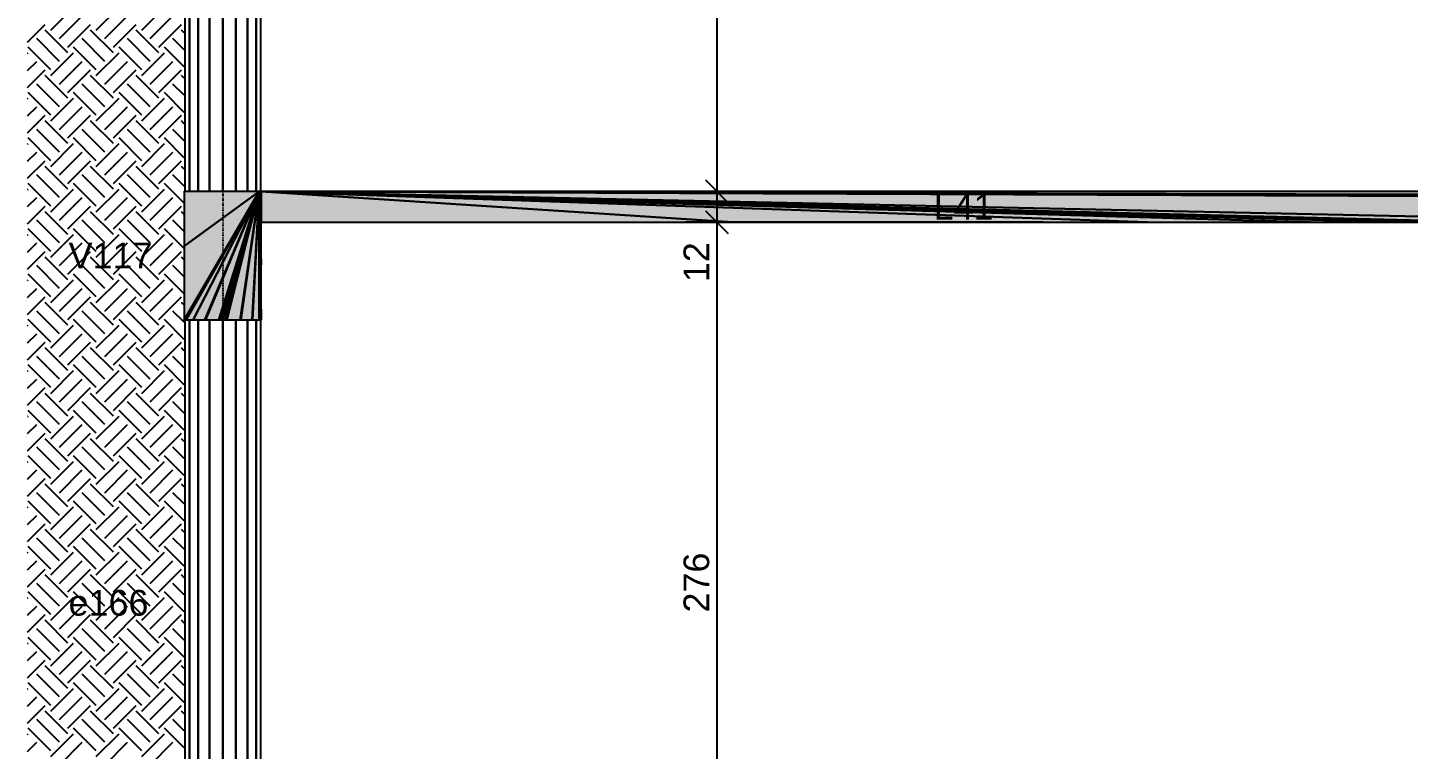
# Model space of a CAD drawing. Extents: x 37185 to 43130, y -8131 to -3926.
# Drawn here: x 40224.3 to 40582.7, y -5005.7 to -4818.4 of the extents above; entities that cross this region are included whole.
import ezdxf

# ---------------------------------------------------------------- set-up
doc = ezdxf.new("R2010")
doc.units = 0
doc.header["$MEASUREMENT"] = 0
doc.linetypes.add('ESTILO_TQS_0004', pattern=[1.12, 0.5, -0.2, 0.01, -0.2, 0.01, -0.2])
for name, color, linetype in [('47', 15, 'CONTINUOUS'), ('48', 4, 'CONTINUOUS'), ('52', 3, 'CONTINUOUS'), ('70', 160, 'CONTINUOUS'), ('74', 2, 'CONTINUOUS'), ('75', 9, 'CONTINUOUS'), ('96', 252, 'CONTINUOUS')]:
    doc.layers.add(name, color=color, linetype=linetype)
doc.styles.add('TQS_ARIAL', font='arial.ttf')

msp = doc.modelspace()

# ---------------------------------------------------------------- linework, layer by layer
at = {"layer": '47', "linetype": 'Continuous'}
for p, q in [((40230.39, -4819.02), (40236.28, -4813.13)), ((40232.6, -4821.23), (40238.49, -4815.34)), ((40242.17, -4819.02), (40248.06, -4813.13)), ((40244.38, -4821.23), (40250.27, -4815.34)), ((40253.96, -4819.02), (40259.85, -4813.13)), ((40256.17, -4821.23), (40262.06, -4815.34)), ((40224.34, -4822.12), (40228.91, -4817.55)), ((40234.81, -4824.92), (40228.91, -4819.02)), ((40234.81, -4823.44), (40240.7, -4817.55)), ((40246.59, -4824.92), (40240.7, -4819.02)), ((40246.59, -4823.44), (40252.48, -4817.55)), ((40258.38, -4824.92), (40252.48, -4819.02)), ((40258.38, -4823.44), (40264.27, -4817.55)), ((40264.98, -4819.74), (40264.27, -4819.02)), ((40232.6, -4827.13), (40226.7, -4821.23)), ((40244.38, -4827.13), (40238.49, -4821.23)), ((40256.17, -4827.13), (40250.27, -4821.23)), ((40264.98, -4824.16), (40262.06, -4821.23)), ((40224.34, -4825.07), (40224.49, -4824.92)), ((40230.39, -4829.34), (40224.49, -4823.44)), ((40230.39, -4830.81), (40236.28, -4824.92)), ((40242.17, -4829.34), (40236.28, -4823.44)), ((40242.17, -4830.81), (40248.06, -4824.92)), ((40253.96, -4829.34), (40248.06, -4823.44)), ((40253.96, -4830.81), (40259.85, -4824.92)), ((40264.98, -4828.58), (40259.85, -4823.44)), ((40224.34, -4829.49), (40226.7, -4827.13)), ((40224.34, -4833.91), (40228.91, -4829.34)), ((40232.6, -4833.02), (40238.49, -4827.13)), ((40234.81, -4835.23), (40240.7, -4829.34)), ((40244.38, -4833.02), (40250.27, -4827.13)), ((40246.59, -4835.23), (40252.48, -4829.34)), ((40256.17, -4833.02), (40262.06, -4827.13)), ((40258.38, -4835.23), (40264.27, -4829.34)), ((40232.6, -4838.91), (40226.7, -4833.02)), ((40234.81, -4836.7), (40228.91, -4830.81)), ((40244.38, -4838.91), (40238.49, -4833.02)), ((40246.59, -4836.7), (40240.7, -4830.81)), ((40256.17, -4838.91), (40250.27, -4833.02)), ((40258.38, -4836.7), (40252.48, -4830.81)), ((40264.98, -4835.94), (40262.06, -4833.02)), ((40264.98, -4831.52), (40264.27, -4830.81)), ((40224.34, -4836.85), (40224.49, -4836.7)), ((40230.39, -4841.12), (40224.49, -4835.23)), ((40230.39, -4842.6), (40236.28, -4836.7)), ((40242.17, -4841.12), (40236.28, -4835.23)), ((40242.17, -4842.6), (40248.06, -4836.7)), ((40253.96, -4841.12), (40248.06, -4835.23)), ((40253.96, -4842.6), (40259.85, -4836.7)), ((40264.98, -4840.36), (40259.85, -4835.23)), ((40224.34, -4841.27), (40226.7, -4838.91)), ((40232.6, -4844.8), (40238.49, -4838.91)), ((40244.38, -4844.8), (40250.27, -4838.91)), ((40256.17, -4844.8), (40262.06, -4838.91)), ((40224.34, -4845.69), (40228.91, -4841.12)), ((40234.81, -4848.49), (40228.91, -4842.6)), ((40234.81, -4847.01), (40240.7, -4841.12)), ((40246.59, -4848.49), (40240.7, -4842.6)), ((40246.59, -4847.01), (40252.48, -4841.12)), ((40258.38, -4848.49), (40252.48, -4842.6)), ((40258.38, -4847.01), (40264.27, -4841.12)), ((40264.98, -4843.31), (40264.27, -4842.6)), ((40230.39, -4852.91), (40224.49, -4847.01)), ((40232.6, -4850.7), (40226.7, -4844.8)), ((40242.17, -4852.91), (40236.28, -4847.01)), ((40244.38, -4850.7), (40238.49, -4844.8)), ((40253.96, -4852.91), (40248.06, -4847.01)), ((40256.17, -4850.7), (40250.27, -4844.8)), ((40264.98, -4852.15), (40259.85, -4847.01)), ((40264.98, -4847.73), (40262.06, -4844.8)), ((40224.34, -4848.64), (40224.49, -4848.49)), ((40224.34, -4853.06), (40226.7, -4850.7)), ((40230.39, -4854.38), (40236.28, -4848.49)), ((40232.6, -4856.59), (40238.49, -4850.7)), ((40242.17, -4854.38), (40248.06, -4848.49)), ((40244.38, -4856.59), (40250.27, -4850.7)), ((40253.96, -4854.38), (40259.85, -4848.49)), ((40256.17, -4856.59), (40262.06, -4850.7)), ((40224.34, -4857.48), (40228.91, -4852.91)), ((40234.81, -4860.27), (40228.91, -4854.38)), ((40234.81, -4858.8), (40240.7, -4852.91)), ((40246.59, -4860.27), (40240.7, -4854.38)), ((40246.59, -4858.8), (40252.48, -4852.91)), ((40258.38, -4860.27), (40252.48, -4854.38)), ((40258.38, -4858.8), (40264.27, -4852.91)), ((40264.98, -4855.09), (40264.27, -4854.38)), ((40230.39, -4864.69), (40224.49, -4858.8)), ((40232.6, -4862.48), (40226.7, -4856.59)), ((40242.17, -4864.69), (40236.28, -4858.8)), ((40244.38, -4862.48), (40238.49, -4856.59)), ((40253.96, -4864.69), (40248.06, -4858.8)), ((40256.17, -4862.48), (40250.27, -4856.59)), ((40264.98, -4863.93), (40259.85, -4858.8)), ((40264.98, -4859.51), (40262.06, -4856.59)), ((40224.34, -4860.43), (40224.49, -4860.27)), ((40230.39, -4866.17), (40236.28, -4860.27)), ((40242.17, -4866.17), (40248.06, -4860.27)), ((40253.96, -4866.17), (40259.85, -4860.27)), ((40224.34, -4864.84), (40226.7, -4862.48)), ((40224.34, -4869.26), (40228.91, -4864.69)), ((40232.6, -4868.37), (40238.49, -4862.48)), ((40234.81, -4870.58), (40240.7, -4864.69)), ((40244.38, -4868.37), (40250.27, -4862.48)), ((40246.59, -4870.58), (40252.48, -4864.69)), ((40256.17, -4868.37), (40262.06, -4862.48)), ((40258.38, -4870.58), (40264.27, -4864.69)), ((40232.6, -4874.27), (40226.7, -4868.37)), ((40234.81, -4872.06), (40228.91, -4866.17)), ((40244.38, -4874.27), (40238.49, -4868.37)), ((40246.59, -4872.06), (40240.7, -4866.17)), ((40256.17, -4874.27), (40250.27, -4868.37)), ((40258.38, -4872.06), (40252.48, -4866.17)), ((40264.98, -4871.3), (40262.06, -4868.37)), ((40264.98, -4866.88), (40264.27, -4866.17)), ((40224.34, -4872.21), (40224.49, -4872.06)), ((40230.39, -4876.48), (40224.49, -4870.58)), ((40230.39, -4877.95), (40236.28, -4872.06)), ((40242.17, -4876.48), (40236.28, -4870.58)), ((40242.17, -4877.95), (40248.06, -4872.06)), ((40253.96, -4876.48), (40248.06, -4870.58)), ((40253.96, -4877.95), (40259.85, -4872.06)), ((40264.98, -4875.72), (40259.85, -4870.58)), ((40224.34, -4876.63), (40226.7, -4874.27)), ((40224.34, -4881.05), (40228.91, -4876.48)), ((40232.6, -4880.16), (40238.49, -4874.27)), ((40234.81, -4882.37), (40240.7, -4876.48)), ((40244.38, -4880.16), (40250.27, -4874.27)), ((40246.59, -4882.37), (40252.48, -4876.48)), ((40256.17, -4880.16), (40262.06, -4874.27)), ((40258.38, -4882.37), (40264.27, -4876.48)), ((40232.6, -4886.05), (40226.7, -4880.16)), ((40234.81, -4883.84), (40228.91, -4877.95)), ((40244.38, -4886.05), (40238.49, -4880.16)), ((40246.59, -4883.84), (40240.7, -4877.95)), ((40256.17, -4886.05), (40250.27, -4880.16)), ((40258.38, -4883.84), (40252.48, -4877.95)), ((40264.98, -4883.08), (40262.06, -4880.16)), ((40264.98, -4878.66), (40264.27, -4877.95)), ((40224.34, -4884), (40224.49, -4883.84)), ((40230.39, -4888.26), (40224.49, -4882.37)), ((40230.39, -4889.74), (40236.28, -4883.84)), ((40242.17, -4888.26), (40236.28, -4882.37)), ((40242.17, -4889.74), (40248.06, -4883.84)), ((40253.96, -4888.26), (40248.06, -4882.37)), ((40253.96, -4889.74), (40259.85, -4883.84)), ((40264.98, -4887.5), (40259.85, -4882.37)), ((40224.34, -4888.41), (40226.7, -4886.05)), ((40232.6, -4891.95), (40238.49, -4886.05)), ((40244.38, -4891.95), (40250.27, -4886.05)), ((40256.17, -4891.95), (40262.06, -4886.05)), ((40224.34, -4892.83), (40228.91, -4888.26)), ((40234.81, -4895.63), (40228.91, -4889.74)), ((40234.81, -4894.15), (40240.7, -4888.26)), ((40246.59, -4895.63), (40240.7, -4889.74)), ((40246.59, -4894.15), (40252.48, -4888.26)), ((40258.38, -4895.63), (40252.48, -4889.74)), ((40258.38, -4894.15), (40264.27, -4888.26)), ((40264.98, -4890.45), (40264.27, -4889.74)), ((40230.39, -4900.05), (40224.49, -4894.15)), ((40232.6, -4897.84), (40226.7, -4891.95)), ((40242.17, -4900.05), (40236.28, -4894.15)), ((40244.38, -4897.84), (40238.49, -4891.95)), ((40253.96, -4900.05), (40248.06, -4894.15)), ((40256.17, -4897.84), (40250.27, -4891.95)), ((40264.98, -4899.29), (40259.85, -4894.15)), ((40264.98, -4894.87), (40262.06, -4891.95)), ((40224.34, -4895.78), (40224.49, -4895.63)), ((40224.34, -4900.2), (40226.7, -4897.84)), ((40230.39, -4901.52), (40236.28, -4895.63)), ((40232.6, -4903.73), (40238.49, -4897.84)), ((40242.17, -4901.52), (40248.06, -4895.63)), ((40244.38, -4903.73), (40250.27, -4897.84)), ((40253.96, -4901.52), (40259.85, -4895.63)), ((40256.17, -4903.73), (40262.06, -4897.84)), ((40224.34, -4904.62), (40228.91, -4900.05)), ((40234.81, -4907.41), (40228.91, -4901.52)), ((40234.81, -4905.94), (40240.7, -4900.05)), ((40246.59, -4907.41), (40240.7, -4901.52)), ((40246.59, -4905.94), (40252.48, -4900.05)), ((40258.38, -4907.41), (40252.48, -4901.52)), ((40258.38, -4905.94), (40264.27, -4900.05)), ((40264.98, -4902.23), (40264.27, -4901.52)), ((40232.6, -4909.62), (40226.7, -4903.73)), ((40244.38, -4909.62), (40238.49, -4903.73)), ((40256.17, -4909.62), (40250.27, -4903.73)), ((40264.98, -4906.65), (40262.06, -4903.73)), ((40224.34, -4907.57), (40224.49, -4907.41)), ((40230.39, -4911.83), (40224.49, -4905.94)), ((40230.39, -4913.31), (40236.28, -4907.41)), ((40242.17, -4911.83), (40236.28, -4905.94)), ((40242.17, -4913.31), (40248.06, -4907.41)), ((40253.96, -4911.83), (40248.06, -4905.94)), ((40253.96, -4913.31), (40259.85, -4907.41)), ((40264.98, -4911.07), (40259.85, -4905.94)), ((40224.34, -4911.99), (40226.7, -4909.62)), ((40224.34, -4916.4), (40228.91, -4911.83)), ((40232.6, -4915.52), (40238.49, -4909.62)), ((40234.81, -4917.73), (40240.7, -4911.83)), ((40244.38, -4915.52), (40250.27, -4909.62)), ((40246.59, -4917.73), (40252.48, -4911.83)), ((40256.17, -4915.52), (40262.06, -4909.62)), ((40258.38, -4917.73), (40264.27, -4911.83)), ((40232.6, -4921.41), (40226.7, -4915.52)), ((40234.81, -4919.2), (40228.91, -4913.31)), ((40244.38, -4921.41), (40238.49, -4915.52)), ((40246.59, -4919.2), (40240.7, -4913.31)), ((40256.17, -4921.41), (40250.27, -4915.52)), ((40258.38, -4919.2), (40252.48, -4913.31)), ((40264.98, -4918.44), (40262.06, -4915.52)), ((40264.98, -4914.02), (40264.27, -4913.31)), ((40224.34, -4919.35), (40224.49, -4919.2)), ((40230.39, -4923.62), (40224.49, -4917.73)), ((40230.39, -4925.09), (40236.28, -4919.2)), ((40242.17, -4923.62), (40236.28, -4917.73)), ((40242.17, -4925.09), (40248.06, -4919.2)), ((40253.96, -4923.62), (40248.06, -4917.73)), ((40253.96, -4925.09), (40259.85, -4919.2)), ((40264.98, -4922.86), (40259.85, -4917.73)), ((40224.34, -4923.77), (40226.7, -4921.41)), ((40232.6, -4927.3), (40238.49, -4921.41)), ((40244.38, -4927.3), (40250.27, -4921.41)), ((40256.17, -4927.3), (40262.06, -4921.41)), ((40224.34, -4928.19), (40228.91, -4923.62)), ((40234.81, -4930.98), (40228.91, -4925.09)), ((40234.81, -4929.51), (40240.7, -4923.62)), ((40246.59, -4930.98), (40240.7, -4925.09)), ((40246.59, -4929.51), (40252.48, -4923.62)), ((40258.38, -4930.98), (40252.48, -4925.09)), ((40258.38, -4929.51), (40264.27, -4923.62)), ((40264.98, -4925.8), (40264.27, -4925.09)), ((40230.39, -4935.4), (40224.49, -4929.51)), ((40232.6, -4933.19), (40226.7, -4927.3)), ((40242.17, -4935.4), (40236.28, -4929.51)), ((40244.38, -4933.19), (40238.49, -4927.3)), ((40253.96, -4935.4), (40248.06, -4929.51)), ((40256.17, -4933.19), (40250.27, -4927.3)), ((40264.98, -4934.64), (40259.85, -4929.51)), ((40264.98, -4930.22), (40262.06, -4927.3)), ((40224.34, -4931.14), (40224.49, -4930.98)), ((40224.34, -4935.56), (40226.7, -4933.19)), ((40230.39, -4936.88), (40236.28, -4930.98)), ((40232.6, -4939.09), (40238.49, -4933.19)), ((40242.17, -4936.88), (40248.06, -4930.98)), ((40244.38, -4939.09), (40250.27, -4933.19)), ((40253.96, -4936.88), (40259.85, -4930.98)), ((40256.17, -4939.09), (40262.06, -4933.19)), ((40224.34, -4939.97), (40228.91, -4935.4)), ((40234.81, -4942.77), (40228.91, -4936.88)), ((40234.81, -4941.3), (40240.7, -4935.4)), ((40246.59, -4942.77), (40240.7, -4936.88)), ((40246.59, -4941.3), (40252.48, -4935.4)), ((40258.38, -4942.77), (40252.48, -4936.88)), ((40258.38, -4941.3), (40264.27, -4935.4)), ((40264.98, -4937.59), (40264.27, -4936.88)), ((40230.39, -4947.19), (40224.49, -4941.3)), ((40232.6, -4944.98), (40226.7, -4939.09)), ((40242.17, -4947.19), (40236.28, -4941.3)), ((40244.38, -4944.98), (40238.49, -4939.09)), ((40253.96, -4947.19), (40248.06, -4941.3)), ((40256.17, -4944.98), (40250.27, -4939.09)), ((40264.98, -4946.43), (40259.85, -4941.3)), ((40264.98, -4942.01), (40262.06, -4939.09)), ((40224.34, -4942.92), (40224.49, -4942.77)), ((40230.39, -4948.66), (40236.28, -4942.77)), ((40242.17, -4948.66), (40248.06, -4942.77)), ((40253.96, -4948.66), (40259.85, -4942.77)), ((40224.34, -4947.34), (40226.7, -4944.98)), ((40224.34, -4951.76), (40228.91, -4947.19)), ((40232.6, -4950.87), (40238.49, -4944.98)), ((40234.81, -4953.08), (40240.7, -4947.19)), ((40244.38, -4950.87), (40250.27, -4944.98)), ((40246.59, -4953.08), (40252.48, -4947.19)), ((40256.17, -4950.87), (40262.06, -4944.98)), ((40258.38, -4953.08), (40264.27, -4947.19)), ((40232.6, -4956.76), (40226.7, -4950.87)), ((40234.81, -4954.55), (40228.91, -4948.66)), ((40244.38, -4956.76), (40238.49, -4950.87)), ((40246.59, -4954.55), (40240.7, -4948.66)), ((40256.17, -4956.76), (40250.27, -4950.87)), ((40258.38, -4954.55), (40252.48, -4948.66)), ((40264.98, -4953.79), (40262.06, -4950.87)), ((40264.98, -4949.38), (40264.27, -4948.66)), ((40224.34, -4954.71), (40224.49, -4954.55)), ((40230.39, -4958.97), (40224.49, -4953.08)), ((40230.39, -4960.45), (40236.28, -4954.55)), ((40242.17, -4958.97), (40236.28, -4953.08)), ((40242.17, -4960.45), (40248.06, -4954.55)), ((40253.96, -4958.97), (40248.06, -4953.08)), ((40253.96, -4960.45), (40259.85, -4954.55)), ((40264.98, -4958.21), (40259.85, -4953.08)), ((40224.34, -4959.13), (40226.7, -4956.76)), ((40224.34, -4963.54), (40228.91, -4958.97)), ((40232.6, -4962.66), (40238.49, -4956.76)), ((40234.81, -4964.87), (40240.7, -4958.97)), ((40244.38, -4962.66), (40250.27, -4956.76)), ((40246.59, -4964.87), (40252.48, -4958.97)), ((40256.17, -4962.66), (40262.06, -4956.76)), ((40258.38, -4964.87), (40264.27, -4958.97)), ((40232.6, -4968.55), (40226.7, -4962.66)), ((40234.81, -4966.34), (40228.91, -4960.45)), ((40244.38, -4968.55), (40238.49, -4962.66)), ((40246.59, -4966.34), (40240.7, -4960.45)), ((40256.17, -4968.55), (40250.27, -4962.66)), ((40258.38, -4966.34), (40252.48, -4960.45)), ((40264.98, -4965.58), (40262.06, -4962.66)), ((40264.98, -4961.16), (40264.27, -4960.45)), ((40224.34, -4966.49), (40224.49, -4966.34)), ((40230.39, -4970.76), (40224.49, -4964.87)), ((40230.39, -4972.23), (40236.28, -4966.34)), ((40242.17, -4970.76), (40236.28, -4964.87)), ((40242.17, -4972.23), (40248.06, -4966.34)), ((40253.96, -4970.76), (40248.06, -4964.87)), ((40253.96, -4972.23), (40259.85, -4966.34)), ((40264.98, -4970), (40259.85, -4964.87)), ((40224.34, -4970.91), (40226.7, -4968.55)), ((40232.6, -4974.44), (40238.49, -4968.55)), ((40244.38, -4974.44), (40250.27, -4968.55)), ((40256.17, -4974.44), (40262.06, -4968.55)), ((40224.34, -4975.33), (40228.91, -4970.76)), ((40234.81, -4978.12), (40228.91, -4972.23)), ((40234.81, -4976.65), (40240.7, -4970.76)), ((40246.59, -4978.12), (40240.7, -4972.23)), ((40246.59, -4976.65), (40252.48, -4970.76)), ((40258.38, -4978.12), (40252.48, -4972.23)), ((40258.38, -4976.65), (40264.27, -4970.76)), ((40264.98, -4972.95), (40264.27, -4972.23)), ((40230.39, -4982.54), (40224.49, -4976.65)), ((40232.6, -4980.33), (40226.7, -4974.44)), ((40242.17, -4982.54), (40236.28, -4976.65)), ((40244.38, -4980.33), (40238.49, -4974.44)), ((40253.96, -4982.54), (40248.06, -4976.65)), ((40256.17, -4980.33), (40250.27, -4974.44)), ((40264.98, -4981.78), (40259.85, -4976.65)), ((40264.98, -4977.36), (40262.06, -4974.44)), ((40224.34, -4978.28), (40224.49, -4978.12)), ((40224.34, -4982.7), (40226.7, -4980.33)), ((40230.39, -4984.02), (40236.28, -4978.12)), ((40232.6, -4986.23), (40238.49, -4980.33)), ((40242.17, -4984.02), (40248.06, -4978.12)), ((40244.38, -4986.23), (40250.27, -4980.33)), ((40253.96, -4984.02), (40259.85, -4978.12)), ((40256.17, -4986.23), (40262.06, -4980.33)), ((40224.34, -4987.12), (40228.91, -4982.54)), ((40234.81, -4989.91), (40228.91, -4984.02)), ((40234.81, -4988.44), (40240.7, -4982.54)), ((40246.59, -4989.91), (40240.7, -4984.02)), ((40246.59, -4988.44), (40252.48, -4982.54)), ((40258.38, -4989.91), (40252.48, -4984.02)), ((40258.38, -4988.44), (40264.27, -4982.54)), ((40264.98, -4984.73), (40264.27, -4984.02)), ((40232.6, -4992.12), (40226.7, -4986.23)), ((40244.38, -4992.12), (40238.49, -4986.23)), ((40256.17, -4992.12), (40250.27, -4986.23)), ((40264.98, -4989.15), (40262.06, -4986.23)), ((40224.34, -4990.06), (40224.49, -4989.91)), ((40230.39, -4994.33), (40224.49, -4988.44)), ((40230.39, -4995.8), (40236.28, -4989.91)), ((40242.17, -4994.33), (40236.28, -4988.44)), ((40242.17, -4995.8), (40248.06, -4989.91)), ((40253.96, -4994.33), (40248.06, -4988.44)), ((40253.96, -4995.8), (40259.85, -4989.91)), ((40264.98, -4993.57), (40259.85, -4988.44)), ((40224.34, -4994.48), (40226.7, -4992.12)), ((40224.34, -4998.9), (40228.91, -4994.33)), ((40232.6, -4998.01), (40238.49, -4992.12)), ((40234.81, -5000.22), (40240.7, -4994.33)), ((40244.38, -4998.01), (40250.27, -4992.12)), ((40246.59, -5000.22), (40252.48, -4994.33)), ((40256.17, -4998.01), (40262.06, -4992.12)), ((40258.38, -5000.22), (40264.27, -4994.33)), ((40232.6, -5003.9), (40226.7, -4998.01)), ((40234.81, -5001.69), (40228.91, -4995.8)), ((40244.38, -5003.9), (40238.49, -4998.01)), ((40246.59, -5001.69), (40240.7, -4995.8)), ((40256.17, -5003.9), (40250.27, -4998.01)), ((40258.38, -5001.69), (40252.48, -4995.8)), ((40264.98, -5000.94), (40262.06, -4998.01)), ((40264.98, -4996.52), (40264.27, -4995.8)), ((40224.34, -5001.85), (40224.49, -5001.69)), ((40230.39, -5006.11), (40224.49, -5000.22)), ((40230.39, -5007.59), (40236.28, -5001.69)), ((40242.17, -5006.11), (40236.28, -5000.22)), ((40242.17, -5007.59), (40248.06, -5001.69)), ((40253.96, -5006.11), (40248.06, -5000.22)), ((40253.96, -5007.59), (40259.85, -5001.69)), ((40264.98, -5005.35), (40259.85, -5000.22)), ((40224.34, -5006.27), (40226.7, -5003.9)), ((40232.6, -5009.8), (40238.49, -5003.9)), ((40244.38, -5009.8), (40250.27, -5003.9)), ((40256.17, -5009.8), (40262.06, -5003.9))]:
    msp.add_line(p, q, dxfattribs=at)
at = {"layer": '48', "linetype": 'Continuous'}
for p, q in [((40265.14, -4702.21), (40265.14, -4860.87)), ((40266.32, -4860.87), (40266.32, -4702.21)), ((40266.32, -4702.21), (40266.32, -4860.87)), ((40268.56, -4860.87), (40268.56, -4702.21)), ((40268.56, -4702.21), (40268.56, -4860.87)), ((40271.56, -4860.87), (40271.56, -4702.21)), ((40271.56, -4702.21), (40271.56, -4860.87)), ((40274.98, -4860.87), (40274.98, -4702.21)), ((40274.98, -4702.21), (40274.98, -4860.87)), ((40278.4, -4860.87), (40278.4, -4702.21)), ((40278.4, -4702.21), (40278.4, -4860.87)), ((40281.41, -4860.87), (40281.41, -4702.21)), ((40281.41, -4702.21), (40281.41, -4860.87)), ((40283.64, -4860.87), (40283.64, -4702.21)), ((40283.64, -4702.21), (40283.64, -4860.87)), ((40284.83, -4860.87), (40284.83, -4702.21)), ((40284.47, -4860.87), (40284.83, -4860.87)), ((40283.64, -4862.82), (40283.64, -4862.48)), ((40283.64, -4862.48), (40283.64, -4862.82)), ((40265.14, -4894.2), (40265.14, -5072.87)), ((40266.32, -5072.87), (40266.32, -4894.2)), ((40266.32, -4894.2), (40266.32, -5072.87)), ((40268.56, -5072.87), (40268.56, -4894.2)), ((40268.56, -4894.2), (40268.56, -5072.87)), ((40271.56, -5072.87), (40271.56, -4894.2)), ((40271.56, -4894.2), (40271.56, -5072.87)), ((40274.98, -5072.87), (40274.98, -4894.2)), ((40274.98, -4894.2), (40274.98, -5072.87)), ((40278.4, -5072.87), (40278.4, -4894.2)), ((40278.4, -4894.2), (40278.4, -5072.87)), ((40281.41, -5072.87), (40281.41, -4894.2)), ((40281.41, -4894.2), (40281.41, -5072.87)), ((40283.64, -5072.87), (40283.64, -4894.2)), ((40283.64, -4894.2), (40283.64, -5072.87)), ((40284.83, -5072.87), (40284.83, -4894.2))]:
    msp.add_line(p, q, dxfattribs=at)
at = {"layer": '52', "linetype": 'Continuous'}
for points in [[(40666.65, -4860.87), (40665.07, -4860.87), (40653.98, -4860.87), (40284.98, -4860.87), (40284.83, -4860.87), (40284.47, -4860.87), (40284.22, -4860.87), (40283.64, -4860.87), (40282.05, -4860.87), (40281.41, -4860.87), (40280.75, -4860.87), (40278.81, -4860.87), (40278.4, -4860.87), (40274.98, -4860.87), (40271.56, -4860.87), (40271.16, -4860.87), (40269.22, -4860.87), (40268.56, -4860.87), (40267.91, -4860.87), (40266.32, -4860.87), (40265.74, -4860.87), (40265.14, -4860.87), (40264.98, -4860.87)], [(40264.98, -4860.87), (40264.98, -4875.11), (40264.98, -4894.2)], [(40284.98, -4894.2), (40284.98, -4879.96), (40284.98, -4868.87)], [(40284.98, -4868.87), (40407.24, -4868.87), (40515, -4868.87), (40557.25, -4868.87), (40579.8, -4868.87), (40584.62, -4868.87), (40593.82, -4868.87), (40603.98, -4868.87), (40653.98, -4868.87)], [(40264.98, -4894.2), (40265.14, -4894.2), (40265.32, -4894.2), (40265.49, -4894.2), (40265.74, -4894.2), (40266.32, -4894.2), (40266.67, -4894.2), (40267.27, -4894.2), (40267.32, -4894.2), (40267.91, -4894.2), (40268.56, -4894.2), (40269.03, -4894.2), (40269.22, -4894.2), (40270.3, -4894.2), (40270.48, -4894.2), (40271.16, -4894.2), (40271.56, -4894.2), (40272.1, -4894.2), (40273.96, -4894.2), (40274.27, -4894.2), (40274.98, -4894.2), (40275.52, -4894.2), (40275.7, -4894.2), (40276.01, -4894.2), (40278.4, -4894.2), (40278.81, -4894.2), (40278.88, -4894.2), (40279.49, -4894.2), (40279.67, -4894.2), (40280.75, -4894.2), (40281.41, -4894.2), (40281.76, -4894.2), (40282.05, -4894.2), (40282.65, -4894.2), (40282.7, -4894.2), (40283.64, -4894.2), (40283.83, -4894.2), (40284.22, -4894.2), (40284.47, -4894.2), (40284.83, -4894.2), (40284.98, -4894.2)]]:
    msp.add_lwpolyline(points, dxfattribs=at)
at = {"layer": '70', "linetype": 'ESTILO_TQS_0004'}
msp.add_line((40274.99, -4323.44), (40274.99, -5192.87), dxfattribs=at)
at = {"layer": '75', "linetype": 'Continuous'}
for p, q in [((40403.22, -4668.54), (40403.22, -4869.2)), ((40403.22, -4852.54), (40403.22, -4877.2)), ((40400.28, -4857.92), (40406.17, -4863.82)), ((40400.28, -4857.92), (40406.17, -4863.82)), ((40420.93, -4860.87), (40394.89, -4860.87)), ((40420.93, -4860.87), (40394.89, -4860.87)), ((40403.22, -4860.54), (40403.22, -5061.21)), ((40429.26, -4860.87), (40429.26, -4860.87)), ((40429.26, -4860.87), (40429.26, -4860.87)), ((40400.28, -4865.92), (40406.17, -4871.82)), ((40400.28, -4865.92), (40406.17, -4871.82)), ((40487.91, -4868.87), (40394.89, -4868.87)), ((40487.91, -4868.87), (40394.89, -4868.87)), ((40496.24, -4868.87), (40496.24, -4868.87)), ((40496.24, -4868.87), (40496.24, -4868.87))]:
    msp.add_line(p, q, dxfattribs=at)
at = {"layer": '96', "linetype": 'Continuous'}
for points in [[(40284.47, -4860.87), (40264.98, -4860.87), (40264.98, -4875.11), (40284.47, -4860.87)], [(40284.47, -4860.87), (40264.98, -4875.11), (40264.98, -4894.2), (40284.47, -4860.87)], [(40284.47, -4860.87), (40264.98, -4894.2), (40265.49, -4894.2), (40284.47, -4860.87)], [(40284.47, -4860.87), (40265.49, -4894.2), (40267.27, -4894.2), (40284.47, -4860.87)], [(40284.47, -4860.87), (40267.27, -4894.2), (40267.32, -4894.2), (40284.47, -4860.87)], [(40284.47, -4860.87), (40267.32, -4894.2), (40270.3, -4894.2), (40284.47, -4860.87)], [(40284.47, -4860.87), (40270.3, -4894.2), (40270.48, -4894.2), (40284.47, -4860.87)], [(40284.47, -4860.87), (40270.48, -4894.2), (40273.96, -4894.2), (40284.47, -4860.87)], [(40284.47, -4860.87), (40273.96, -4894.2), (40274.27, -4894.2), (40284.47, -4860.87)], [(40284.47, -4860.87), (40274.27, -4894.2), (40274.98, -4894.2), (40284.47, -4860.87)], [(40284.47, -4860.87), (40274.98, -4894.2), (40275.7, -4894.2), (40284.47, -4860.87)], [(40284.47, -4860.87), (40275.7, -4894.2), (40276.01, -4894.2), (40284.47, -4860.87)], [(40284.47, -4860.87), (40276.01, -4894.2), (40279.49, -4894.2), (40284.47, -4860.87)], [(40284.47, -4860.87), (40279.49, -4894.2), (40279.67, -4894.2), (40284.47, -4860.87)], [(40284.47, -4860.87), (40279.67, -4894.2), (40282.65, -4894.2), (40284.47, -4860.87)], [(40284.47, -4860.87), (40282.65, -4894.2), (40282.7, -4894.2), (40284.47, -4860.87)], [(40284.47, -4860.87), (40282.7, -4894.2), (40284.47, -4894.2), (40284.47, -4860.87)], [(40284.47, -4860.87), (40284.47, -4894.2), (40284.98, -4894.2), (40284.47, -4860.87)], [(40284.47, -4860.87), (40284.98, -4894.2), (40284.98, -4879.96), (40284.47, -4860.87)], [(40284.47, -4860.87), (40284.98, -4879.96), (40284.98, -4860.87), (40284.47, -4860.87)], [(40284.98, -4860.87), (40284.98, -4868.87), (40407.24, -4868.87), (40284.98, -4860.87)], [(40284.98, -4860.87), (40407.24, -4868.87), (40515, -4868.87), (40284.98, -4860.87)], [(40284.98, -4860.87), (40515, -4868.87), (40557.25, -4868.87), (40284.98, -4860.87)], [(40284.98, -4860.87), (40557.25, -4868.87), (40579.8, -4868.87), (40284.98, -4860.87)], [(40284.98, -4860.87), (40579.8, -4868.87), (40584.62, -4868.87), (40284.98, -4860.87)], [(40284.98, -4860.87), (40584.62, -4868.87), (40593.82, -4868.87), (40284.98, -4860.87)], [(40284.98, -4860.87), (40593.82, -4868.87), (40603.98, -4868.87), (40284.98, -4860.87)], [(40284.98, -4860.87), (40603.98, -4868.87), (40653.98, -4868.87), (40284.98, -4860.87)], [(40284.98, -4860.87), (40653.98, -4868.87), (40653.98, -4862.37), (40284.98, -4860.87)], [(40284.98, -4860.87), (40653.98, -4862.37), (40653.98, -4861.87), (40284.98, -4860.87)], [(40284.98, -4860.87), (40653.98, -4861.87), (40653.98, -4860.87), (40284.98, -4860.87)]]:
    msp.add_lwpolyline(points, dxfattribs=at)
for points in [[(40284.47, -4860.87), (40264.98, -4860.87), (40264.98, -4875.11)], [(40284.47, -4860.87), (40264.98, -4875.11), (40284.47, -4860.87)], [(40284.47, -4860.87), (40264.98, -4875.11), (40264.98, -4894.2)], [(40284.47, -4860.87), (40264.98, -4894.2), (40284.47, -4860.87)], [(40284.47, -4860.87), (40264.98, -4894.2), (40265.49, -4894.2)], [(40284.47, -4860.87), (40265.49, -4894.2), (40284.47, -4860.87)], [(40284.47, -4860.87), (40265.49, -4894.2), (40267.27, -4894.2)], [(40284.47, -4860.87), (40267.27, -4894.2), (40284.47, -4860.87)], [(40284.47, -4860.87), (40267.27, -4894.2), (40267.32, -4894.2)], [(40284.47, -4860.87), (40267.32, -4894.2), (40284.47, -4860.87)], [(40284.47, -4860.87), (40267.32, -4894.2), (40270.3, -4894.2)], [(40284.47, -4860.87), (40270.3, -4894.2), (40284.47, -4860.87)], [(40284.47, -4860.87), (40270.3, -4894.2), (40270.48, -4894.2)], [(40284.47, -4860.87), (40270.48, -4894.2), (40284.47, -4860.87)], [(40284.47, -4860.87), (40270.48, -4894.2), (40273.96, -4894.2)], [(40284.47, -4860.87), (40273.96, -4894.2), (40284.47, -4860.87)], [(40284.47, -4860.87), (40273.96, -4894.2), (40274.27, -4894.2)], [(40284.47, -4860.87), (40274.27, -4894.2), (40284.47, -4860.87)], [(40284.47, -4860.87), (40274.27, -4894.2), (40274.98, -4894.2)], [(40284.47, -4860.87), (40274.98, -4894.2), (40284.47, -4860.87)], [(40284.47, -4860.87), (40274.98, -4894.2), (40275.7, -4894.2)], [(40284.47, -4860.87), (40275.7, -4894.2), (40284.47, -4860.87)], [(40284.47, -4860.87), (40275.7, -4894.2), (40276.01, -4894.2)], [(40284.47, -4860.87), (40276.01, -4894.2), (40284.47, -4860.87)], [(40284.47, -4860.87), (40276.01, -4894.2), (40279.49, -4894.2)], [(40284.47, -4860.87), (40279.49, -4894.2), (40284.47, -4860.87)], [(40284.47, -4860.87), (40279.49, -4894.2), (40279.67, -4894.2)], [(40284.47, -4860.87), (40279.67, -4894.2), (40284.47, -4860.87)], [(40284.47, -4860.87), (40279.67, -4894.2), (40282.65, -4894.2)], [(40284.47, -4860.87), (40282.65, -4894.2), (40284.47, -4860.87)], [(40284.47, -4860.87), (40282.65, -4894.2), (40282.7, -4894.2)], [(40284.47, -4860.87), (40282.7, -4894.2), (40284.47, -4860.87)], [(40284.47, -4860.87), (40282.7, -4894.2), (40284.47, -4894.2)], [(40284.47, -4860.87), (40284.47, -4894.2), (40284.47, -4860.87)], [(40284.47, -4860.87), (40284.47, -4894.2), (40284.98, -4894.2)], [(40284.47, -4860.87), (40284.98, -4894.2), (40284.47, -4860.87)], [(40284.47, -4860.87), (40284.98, -4894.2), (40284.98, -4879.96)], [(40284.47, -4860.87), (40284.98, -4879.96), (40284.47, -4860.87)], [(40284.47, -4860.87), (40284.98, -4879.96), (40284.98, -4860.87)], [(40284.47, -4860.87), (40284.98, -4860.87), (40284.47, -4860.87)], [(40284.98, -4860.87), (40284.98, -4868.87), (40407.24, -4868.87)], [(40284.98, -4860.87), (40407.24, -4868.87), (40284.98, -4860.87)], [(40284.98, -4860.87), (40407.24, -4868.87), (40515, -4868.87)], [(40284.98, -4860.87), (40515, -4868.87), (40284.98, -4860.87)], [(40284.98, -4860.87), (40515, -4868.87), (40557.25, -4868.87)], [(40284.98, -4860.87), (40557.25, -4868.87), (40284.98, -4860.87)], [(40284.98, -4860.87), (40557.25, -4868.87), (40579.8, -4868.87)], [(40284.98, -4860.87), (40579.8, -4868.87), (40284.98, -4860.87)], [(40284.98, -4860.87), (40579.8, -4868.87), (40584.62, -4868.87)], [(40284.98, -4860.87), (40584.62, -4868.87), (40284.98, -4860.87)], [(40284.98, -4860.87), (40584.62, -4868.87), (40593.82, -4868.87)], [(40284.98, -4860.87), (40593.82, -4868.87), (40284.98, -4860.87)], [(40284.98, -4860.87), (40593.82, -4868.87), (40603.98, -4868.87)], [(40284.98, -4860.87), (40603.98, -4868.87), (40284.98, -4860.87)], [(40284.98, -4860.87), (40603.98, -4868.87), (40653.98, -4868.87)], [(40284.98, -4860.87), (40653.98, -4868.87), (40284.98, -4860.87)], [(40284.98, -4860.87), (40653.98, -4868.87), (40653.98, -4862.37)], [(40284.98, -4860.87), (40653.98, -4862.37), (40284.98, -4860.87)], [(40284.98, -4860.87), (40653.98, -4862.37), (40653.98, -4861.87)], [(40284.98, -4860.87), (40653.98, -4861.87), (40284.98, -4860.87)], [(40284.98, -4860.87), (40653.98, -4861.87), (40653.98, -4860.87)], [(40284.98, -4860.87), (40653.98, -4860.87), (40284.98, -4860.87)]]:
    msp.add_solid(points, dxfattribs=at)

# ---------------------------------------------------------------- texts
at = {"layer": '74', "linetype": 'Continuous', "style": 'TQS_ARIAL'}
for s, p in [('L41', (40459.48, -4868.2)), ('V117', (40234.98, -4880.87)), ('e166', (40234.98, -4971.01))]:
    msp.add_text(s, height=6.667, dxfattribs=at).set_placement(p)
at = {"layer": '75', "linetype": 'Continuous', "style": 'TQS_ARIAL'}
for s, p in [('12', (40401.22, -4884.43)), ('276', (40401.22, -4970.2))]:
    msp.add_text(s, height=6.667, rotation=90, dxfattribs=at).set_placement(p)

doc.saveas('drawing.dxf')
